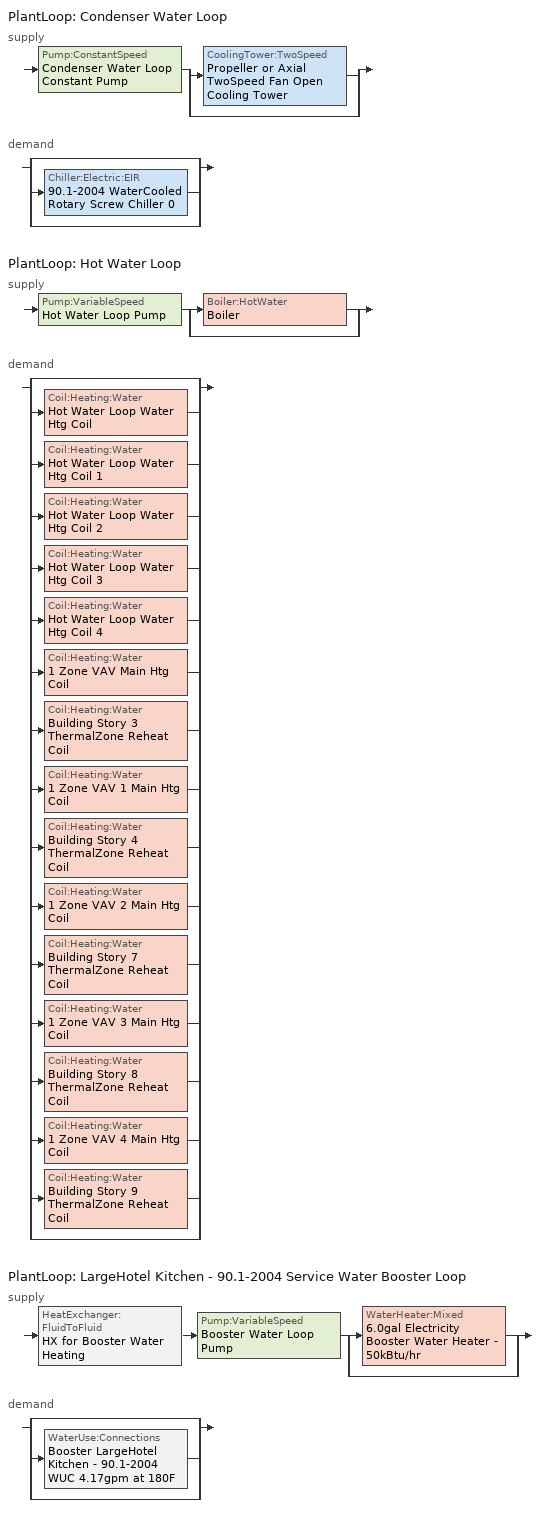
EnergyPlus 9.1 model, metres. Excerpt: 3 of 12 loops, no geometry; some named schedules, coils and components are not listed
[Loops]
PlantLoop 'Condenser Water Loop'
 supply: Pump:ConstantSpeed 'Condenser Water Loop Constant Pump' > split
  | CoolingTower:TwoSpeed 'Propeller or Axial TwoSpeed Fan Open Cooling Tower'
  | bypass
 demand: split
  | bypass
  | Chiller:Electric:EIR '90.1-2004 WaterCooled  Rotary Screw Chiller 0'
  | bypass
PlantLoop 'Hot Water Loop'
 supply: Pump:VariableSpeed 'Hot Water Loop Pump' > split
  | Boiler:HotWater 'Boiler'
  | bypass
 demand: split
  | bypass
  | Coil:Heating:Water 'Hot Water Loop Water Htg Coil'
  | Coil:Heating:Water 'Hot Water Loop Water Htg Coil 1'
  | Coil:Heating:Water 'Hot Water Loop Water Htg Coil 2'
  | Coil:Heating:Water 'Hot Water Loop Water Htg Coil 3'
  | Coil:Heating:Water 'Hot Water Loop Water Htg Coil 4'
  | Coil:Heating:Water '1 Zone VAV Main Htg Coil'
  | Coil:Heating:Water 'Building Story 3 ThermalZone Reheat Coil'
  | Coil:Heating:Water '1 Zone VAV 1 Main Htg Coil'
  | Coil:Heating:Water 'Building Story 4 ThermalZone Reheat Coil'
  | Coil:Heating:Water '1 Zone VAV 2 Main Htg Coil'
  | Coil:Heating:Water 'Building Story 7 ThermalZone Reheat Coil'
  | Coil:Heating:Water '1 Zone VAV 3 Main Htg Coil'
  | Coil:Heating:Water 'Building Story 8 ThermalZone Reheat Coil'
  | Coil:Heating:Water '1 Zone VAV 4 Main Htg Coil'
  | Coil:Heating:Water 'Building Story 9 ThermalZone Reheat Coil'
  | bypass
PlantLoop 'LargeHotel Kitchen - 90.1-2004 Service Water Booster Loop'
 supply: HeatExchanger:FluidToFluid 'HX for Booster Water Heating' > Pump:VariableSpeed 'Booster Water Loop Pump' > split
  | WaterHeater:Mixed '6.0gal Electricity Booster Water Heater - 50kBtu/hr'
  | bypass
 demand: split
  | bypass
  | WaterUse:Connections 'Booster LargeHotel Kitchen - 90.1-2004 WUC 4.17gpm at 180F'
  | bypass
[ZoneControl:Thermostat] Control Object Type 1=ThermostatSetpoint:DualSetpoint
Name | Zone or ZoneList | Control Type Schedule | Control Name 1
Building Story 1 ThermalZone Thermostat | Building Story 1 ThermalZone | Building Story 1 ThermalZone Thermostat Schedule | Story Top Blended Space Type Thermostat
Building Story 10 ThermalZone Thermostat | Building Story 10 ThermalZone | Building Story 10 ThermalZone Thermostat Schedule | Story Mid8 Blended Space Type Thermostat
Building Story 2 ThermalZone Thermostat | Building Story 2 ThermalZone | Building Story 2 ThermalZone Thermostat Schedule | Story Mid6 Blended Space Type Thermostat
Building Story 5 ThermalZone Thermostat | Building Story 5 ThermalZone | Building Story 5 ThermalZone Thermostat Schedule | Story Mid7 Blended Space Type Thermostat
Building Story 6 ThermalZone Thermostat | Building Story 6 ThermalZone | Building Story 6 ThermalZone Thermostat Schedule | Story Mid5 Blended Space Type Thermostat
[ThermostatSetpoint:DualSetpoint] Heating Setpoint Temperature Schedule=HotelLarge HTGSETP_SCH; Cooling Setpoint Temperature Schedule=HotelLarge CLGSETP_SCH
Story Top Blended Space Type Thermostat; Story Mid8 Blended Space Type Thermostat; Story Mid6 Blended Space Type Thermostat; Story Mid7 Blended Space Type Thermostat; Story Mid5 Blended Space Type Thermostat
[ZoneHVAC:PackagedTerminalAirConditioner] Availability Schedule=Always On Discrete; Cooling Supply Air Flow Rate {m3/s}=Autosize; Heating Supply Air Flow Rate {m3/s}=Autosize; No Load Supply Air Flow Rate {m3/s}=Autosize; Cooling Outdoor Air Flow Rate {m3/s}=Autosize; Heating Outdoor Air Flow Rate {m3/s}=Autosize; No Load Outdoor Air Flow Rate {m3/s}=Autosize; Fan Placement=DrawThrough; Supply Air Fan Operating Mode Schedule=Always On Discrete
Name | Supply Air Fan | Heating Coil | Cooling Coil
Building Story 1 ThermalZone PTAC | Building Story 1 ThermalZone PTAC Fan | Hot Water Loop Water Htg Coil | Building Story 1 ThermalZone PTAC 1spd DX AC Clg Coil
Building Story 10 ThermalZone PTAC | Building Story 10 ThermalZone PTAC Fan | Hot Water Loop Water Htg Coil 1 | Building Story 10 ThermalZone PTAC 1spd DX AC Clg Coil
Building Story 2 ThermalZone PTAC | Building Story 2 ThermalZone PTAC Fan | Hot Water Loop Water Htg Coil 2 | Building Story 2 ThermalZone PTAC 1spd DX AC Clg Coil
Building Story 5 ThermalZone PTAC | Building Story 5 ThermalZone PTAC Fan | Hot Water Loop Water Htg Coil 3 | Building Story 5 ThermalZone PTAC 1spd DX AC Clg Coil
Building Story 6 ThermalZone PTAC | Building Story 6 ThermalZone PTAC Fan | Hot Water Loop Water Htg Coil 4 | Building Story 6 ThermalZone PTAC 1spd DX AC Clg Coil
[Fan:ConstantVolume] Availability Schedule=Always On Discrete; Fan Total Efficiency=0.52; Pressure Rise {Pa}=331.288; Maximum Flow Rate {m3/s}=AutoSize; Motor Efficiency=0.8; Motor In Airstream Fraction=1
Building Story 1 ThermalZone PTAC Fan; Building Story 10 ThermalZone PTAC Fan; Building Story 2 ThermalZone PTAC Fan; Building Story 5 ThermalZone PTAC Fan; Building Story 6 ThermalZone PTAC Fan
[Coil:Heating:Water] Availability Schedule=Always On Discrete; U-Factor Times Area Value {W/K}=Autosize; Maximum Water Flow Rate {m3/s}=Autosize; Performance Input Method=UFactorTimesAreaAndDesignWaterFlowRate; Rated Capacity {W}=Autosize; Rated Inlet Water Temperature {C}=82.2222; Rated Outlet Water Temperature {C}=71.1111; Rated Ratio for Air and Water Convection=0.5
Name | Rated Inlet Air Temperature {C} | Rated Outlet Air Temperature {C}
Hot Water Loop Water Htg Coil; Hot Water Loop Water Htg Coil 1; Hot Water Loop Water Htg Coil 2; Hot Water Loop Water Htg Coil 3; Hot Water Loop Water Htg Coil 4 | 16.6 | 32.2
Building Story 3 ThermalZone Reheat Coil; Building Story 4 ThermalZone Reheat Coil; Building Story 7 ThermalZone Reheat Coil; Building Story 8 ThermalZone Reheat Coil; Building Story 9 ThermalZone Reheat Coil | 12.7778 | 40
[Coil:Cooling:DX:SingleSpeed] Availability Schedule=Always On Discrete; Gross Rated Total Cooling Capacity {W}=Autosize; Gross Rated Sensible Heat Ratio=Autosize; Gross Rated Cooling COP {W/W}=3; Rated Air Flow Rate {m3/s}=Autosize; Rated Evaporator Fan Power Per Volume Flow Rate {W/(m3/s)}=773.3; Condenser Type=AirCooled; Evaporative Condenser Effectiveness=0; Evaporative Condenser Air Flow Rate {m3/s}=Autosize; Evaporative Condenser Pump Rated Power Consumption {W}=Autosize; Crankcase Heater Capacity {W}=0; Maximum Outdoor Dry-Bulb Temperature for Crankcase Heater Operation {C}=0; Basin Heater Capacity {W/K}=0; Basin Heater Setpoint Temperature {C}=10
Name | Total Cooling Capacity Function of Temperature Curve | Total Cooling Capacity Function of Flow Fraction Curve | Energy Input Ratio Function of Temperature Curve | Energy Input Ratio Function of Flow Fraction Curve | Part Load Fraction Correlation Curve
Building Story 1 ThermalZone PTAC 1spd DX AC Clg Coil | Curve Biquadratic 3 | Curve Quadratic 4 | Curve Biquadratic 4 | Curve Quadratic 5 | Curve Quadratic 6
Building Story 10 ThermalZone PTAC 1spd DX AC Clg Coil | Curve Biquadratic 7 | Curve Quadratic 10 | Curve Biquadratic 8 | Curve Quadratic 11 | Curve Quadratic 12
Building Story 2 ThermalZone PTAC 1spd DX AC Clg Coil | Curve Biquadratic 11 | Curve Quadratic 16 | Curve Biquadratic 12 | Curve Quadratic 17 | Curve Quadratic 18
Building Story 5 ThermalZone PTAC 1spd DX AC Clg Coil | Curve Biquadratic 15 | Curve Quadratic 22 | Curve Biquadratic 16 | Curve Quadratic 23 | Curve Quadratic 24
Building Story 6 ThermalZone PTAC 1spd DX AC Clg Coil | Curve Biquadratic 19 | Curve Quadratic 28 | Curve Biquadratic 20 | Curve Quadratic 29 | Curve Quadratic 30
[Zone equipment]
Building Story 1 ThermalZone: Building Story 1 ThermalZone PTAC
Building Story 10 ThermalZone: Building Story 10 ThermalZone PTAC
Building Story 2 ThermalZone: Building Story 2 ThermalZone PTAC
Building Story 5 ThermalZone: Building Story 5 ThermalZone PTAC
Building Story 6 ThermalZone: Building Story 6 ThermalZone PTAC
[Sizing:Zone] Zone Cooling Design Supply Air Temperature Input Method=SupplyAirTemperature; Zone Cooling Design Supply Air Temperature {C}=13.8889; Zone Cooling Design Supply Air Temperature Difference {deltaC}=11.11; Zone Heating Design Supply Air Temperature Input Method=SupplyAirTemperature; Zone Heating Design Supply Air Temperature {C}=50; Zone Heating Design Supply Air Temperature Difference {deltaC}=11.11; Zone Cooling Design Supply Air Humidity Ratio {kgWater/kgDryAir}=0.008; Zone Heating Design Supply Air Humidity Ratio {kgWater/kgDryAir}=0.008; Cooling Design Air Flow Method=DesignDay; Cooling Design Air Flow Rate {m3/s}=0; Cooling Minimum Air Flow per Zone Floor Area {m3/s-m2}=0.000762; Cooling Minimum Air Flow {m3/s}=0; Cooling Minimum Air Flow Fraction=0; Heating Design Air Flow Method=DesignDay; Heating Design Air Flow Rate {m3/s}=0; Heating Maximum Air Flow per Zone Floor Area {m3/s-m2}=0.002032; Heating Maximum Air Flow {m3/s}=0.141576; Heating Maximum Air Flow Fraction=0.3; Account for Dedicated Outdoor Air System=No
Name | Design Specification Outdoor Air Object | Design Specification Zone Air Distribution Object
Building Story 1 ThermalZone | Blended OA 9 | Building Story 1 ThermalZone Design Spec Zone Air Dist
Building Story 10 ThermalZone | Blended OA 8 | Building Story 10 ThermalZone Design Spec Zone Air Dist
Building Story 2 ThermalZone | Blended OA 6 | Building Story 2 ThermalZone Design Spec Zone Air Dist
Building Story 5 ThermalZone | Blended OA 7 | Building Story 5 ThermalZone Design Spec Zone Air Dist
Building Story 6 ThermalZone | Blended OA 5 | Building Story 6 ThermalZone Design Spec Zone Air Dist
[DesignSpecification:ZoneAirDistribution] Zone Air Distribution Effectiveness in Cooling Mode=1; Zone Air Distribution Effectiveness in Heating Mode=1
Building Story 1 ThermalZone Design Spec Zone Air Dist; Building Story 10 ThermalZone Design Spec Zone Air Dist; Building Story 2 ThermalZone Design Spec Zone Air Dist; Building Story 5 ThermalZone Design Spec Zone Air Dist; Building Story 6 ThermalZone Design Spec Zone Air Dist
[DesignSpecification:OutdoorAir] Outdoor Air Method=Sum; Outdoor Air Flow per Zone {m3/s}=0; Outdoor Air Flow Air Changes per Hour {1/hr}=0
Name | Outdoor Air Flow per Person {m3/s-person} | Outdoor Air Flow per Zone Floor Area {m3/s-m2}
Blended OA 9; Blended OA 8; Blended OA 6; Blended OA 7 | 0.00707921 | 0
Blended OA 5 | 0.00700775 | 8.922e-06
[SetpointManager:Scheduled] Control Variable=Temperature
Name | Schedule | Setpoint Node or NodeList
Hot Water Loop Setpoint Manager | Hot Water Loop Temp - 180F | Hot Water Loop Supply Outlet Node
Hot water booster setpoint manager | Service Water Booster Temp - 180.00000000000006F | LargeHotel Kitchen - 90.1-2004 Service Water Booster Loop Supply Outlet Node
[PlantLoop] Fluid Type=Water; Maximum Loop Flow Rate {m3/s}=Autosize; Minimum Loop Flow Rate {m3/s}=0; Plant Loop Volume {m3}=Autocalculate; Load Distribution Scheme=Optimal; Plant Loop Demand Calculation Scheme=SingleSetpoint
Name | Plant Equipment Operation Scheme | Maximum Loop Temperature {C} | Minimum Loop Temperature {C}
Condenser Water Loop | Condenser Water Loop Operation Schemes | 80 | 5
Hot Water Loop | Hot Water Loop Operation Schemes | 100 | 10
LargeHotel Kitchen - 90.1-2004 Service Water Booster Loop | LargeHotel Kitchen - 90.1-2004 Service Water Booster Loop Operation Schemes | 100 | 0
[Sizing:Plant] Sizing Option=NonCoincident; Zone Timesteps in Averaging Window=1; Coincident Sizing Factor Mode=None
Name | Loop Type | Design Loop Exit Temperature {C} | Loop Design Temperature Difference {deltaC}
Condenser Water Loop | Condenser | 29.4444 | 5.55556
Hot Water Loop | Heating | 82.2222 | 11.1111
LargeHotel Kitchen - 90.1-2004 Service Water Booster Loop | Heating | 82.2222 | 5
[Pump:ConstantSpeed]
Condenser Water Loop Constant Pump: Design Flow Rate {m3/s}=Autosize; Design Pump Head {Pa}=148557; Design Power Consumption {W}=Autosize; Motor Efficiency=0.9; Fraction of Motor Inefficiencies to Fluid Stream=0; Pump Control Type=Intermittent; Design Power Sizing Method=PowerPerFlowPerPressure; Design Electric Power per Unit Flow Rate {W/(m3/s)}=348701.1; Design Shaft Power per Unit Flow Rate per Unit Head=1.28205
[Pump:VariableSpeed] Design Maximum Flow Rate {m3/s}=Autosize; Fraction of Motor Inefficiencies to Fluid Stream=0; Coefficient 1 of the Part Load Performance Curve=0; Coefficient 2 of the Part Load Performance Curve=1; Coefficient 3 of the Part Load Performance Curve=0; Coefficient 4 of the Part Load Performance Curve=0; Design Minimum Flow Rate {m3/s}=0; Skin Loss Radiative Fraction=0.5; Design Power Sizing Method=PowerPerFlowPerPressure; Design Electric Power per Unit Flow Rate {W/(m3/s)}=348701.1; Design Shaft Power per Unit Flow Rate per Unit Head=1.28205; Design Minimum Flow Rate Fraction=0
Name | Design Pump Head {Pa} | Design Power Consumption {W} | Motor Efficiency | Pump Control Type
Hot Water Loop Pump | 179344 | Autosize | 0.9 | Intermittent
Booster Water Loop Pump | 0 | 0 | 1 | Continuous
[PlantEquipmentOperationSchemes] Control Scheme Schedule Name 1=Always On Discrete
Name | Control Scheme Object Type 1 | Control Scheme Name 1
Condenser Water Loop Operation Schemes | PlantEquipmentOperation:CoolingLoad | Condenser Water Loop Cooling Operation Scheme
Hot Water Loop Operation Schemes | PlantEquipmentOperation:HeatingLoad | Hot Water Loop Heating Operation Scheme
LargeHotel Kitchen - 90.1-2004 Service Water Booster Loop Operation Schemes | PlantEquipmentOperation:HeatingLoad | LargeHotel Kitchen - 90.1-2004 Service Water Booster Loop Heating Operation Scheme
[PlantEquipmentOperation:CoolingLoad]
Condenser Water Loop Cooling Operation Scheme: Load Range Lower Limit 1 {W}=0; Load Range Upper Limit 1 {W}=1000000000; Range Equipment List Name 1=Condenser Water Loop Cooling Equipment List
[PlantEquipmentList]
Condenser Water Loop Cooling Equipment List: CoolingTower:TwoSpeed, Propeller or Axial TwoSpeed Fan Open Cooling Tower
Hot Water Loop Heating Equipment List: Boiler:HotWater, Boiler
LargeHotel Kitchen - 90.1-2004 Service Water Booster Loop Heating Equipment List: HeatExchanger:FluidToFluid, HX for Booster Water Heating, WaterHeater:Mixed, 6.0gal Electricity Booster Water Heater - 50kBtu/hr
[CoolingTower:TwoSpeed]
Propeller or Axial TwoSpeed Fan Open Cooling Tower: Design Water Flow Rate {m3/s}=Autosize; High Fan Speed Air Flow Rate {m3/s}=Autosize; High Fan Speed Fan Power {W}=Autosize; High Fan Speed U-Factor Times Area Value {W/K}=Autosize; Low Fan Speed Air Flow Rate {m3/s}=Autocalculate; Low Fan Speed Air Flow Rate Sizing Factor=0.5; Low Fan Speed Fan Power {W}=Autocalculate; Low Fan Speed Fan Power Sizing Factor=0.16; Low Fan Speed U-Factor Times Area Value {W/K}=Autocalculate; Low Fan Speed U-Factor Times Area Sizing Factor=0.6; Free Convection Regime Air Flow Rate {m3/s}=0; Free Convection Regime Air Flow Rate Sizing Factor=0.1; Free Convection Regime U-Factor Times Area Value {W/K}=0; Free Convection U-Factor Times Area Value Sizing Factor=0.1; Performance Input Method=UFactorTimesAreaAndDesignWaterFlowRate; Heat Rejection Capacity and Nominal Capacity Sizing Ratio=1.25; Low Speed Nominal Capacity Sizing Factor=0.5; Free Convection Nominal Capacity Sizing Factor=0.1; Design Inlet Air Dry-Bulb Temperature {C}=25.6; Design Inlet Air Wet-Bulb Temperature {C}=25.6; Design Approach Temperature {deltaC}=Autosize; Design Range Temperature {deltaC}=Autosize; Basin Heater Capacity {W/K}=0; Basin Heater Setpoint Temperature {C}=2; Evaporation Loss Factor {percent/K}=0.2; Drift Loss Percent {percent}=0.008; Blowdown Concentration Ratio=3; Number of Cells=1; Cell Control=MinimalCell; Cell Minimum  Water Flow Rate Fraction=0.33; Cell Maximum Water Flow Rate Fraction=2.5; Sizing Factor=1
[SetpointManager:FollowOutdoorAirTemperature]
Condenser Water Loop Setpoint Manager Follow OATwb with 7.0F Approach: Control Variable=Temperature; Reference Temperature Type=OutdoorAirWetBulb; Offset Temperature Difference {deltaC}=3.88889; Maximum Setpoint Temperature {C}=29.4444; Minimum Setpoint Temperature {C}=21.1111; Setpoint Node or NodeList=Condenser Water Loop Supply Outlet Node
[Boiler:HotWater]
Boiler: Fuel Type=NaturalGas; Nominal Capacity {W}=Autosize; Nominal Thermal Efficiency=0.78; Efficiency Curve Temperature Evaluation Variable=LeavingBoiler; Design Water Flow Rate {m3/s}=Autosize; Minimum Part Load Ratio=0; Maximum Part Load Ratio=1.2; Optimum Part Load Ratio=1; Water Outlet Upper Temperature Limit {C}=95; Boiler Flow Mode=LeavingSetpointModulated; Parasitic Electric Load {W}=0; Sizing Factor=1
[PlantEquipmentOperation:HeatingLoad] Load Range Lower Limit 1 {W}=0; Load Range Upper Limit 1 {W}=1000000000
Name | Range Equipment List Name 1
Hot Water Loop Heating Operation Scheme | Hot Water Loop Heating Equipment List
LargeHotel Kitchen - 90.1-2004 Service Water Booster Loop Heating Operation Scheme | LargeHotel Kitchen - 90.1-2004 Service Water Booster Loop Heating Equipment List
[HeatExchanger:FluidToFluid]
HX for Booster Water Heating: Loop Demand Side Design Flow Rate {m3/s}=Autosize; Loop Supply Side Design Flow Rate {m3/s}=Autosize; Heat Exchange Model Type=Ideal; Heat Exchanger U-Factor Times Area Value {W/K}=Autosize; Control Type=UncontrolledOn; Minimum Temperature Difference to Activate Heat Exchanger {deltaC}=0.01; Heat Transfer Metering End Use Type=LoopToLoop; Component Override Cooling Control Temperature Mode=Loop; Sizing Factor=1; Operation Minimum Temperature Limit {C}=0; Operation Maximum Temperature Limit {C}=100
[WaterHeater:Mixed]
6.0gal Electricity Booster Water Heater - 50kBtu/hr: Tank Volume {m3}=0.0227125; Setpoint Temperature Schedule=Service Water Booster Temp - 180.00000000000006F; Deadband Temperature Difference {deltaC}=2; Maximum Temperature Limit {C}=82.2222; Heater Control Type=Cycle; Heater Maximum Capacity {W}=14775.4; Heater Ignition Minimum Flow Rate {m3/s}=0; Heater Ignition Delay {s}=0; Heater Fuel Type=Electricity; Heater Thermal Efficiency=1; Off Cycle Parasitic Fuel Consumption Rate {W}=0; Off Cycle Parasitic Fuel Type=Electricity; Off Cycle Parasitic Heat Fraction to Tank=0.8; On Cycle Parasitic Fuel Consumption Rate {W}=0; On Cycle Parasitic Fuel Type=Electricity; On Cycle Parasitic Heat Fraction to Tank=0; Ambient Temperature Indicator=Schedule; Ambient Temperature Schedule=Water Heater Ambient Temp Schedule - 71.6; Off Cycle Loss Coefficient to Ambient Temperature {W/K}=1.053; Off Cycle Loss Fraction to Zone=1; On Cycle Loss Coefficient to Ambient Temperature {W/K}=1.053; On Cycle Loss Fraction to Zone=1; Use Side Effectiveness=1; Source Side Effectiveness=1; Use Side Design Flow Rate {m3/s}=Autosize; Source Side Design Flow Rate {m3/s}=Autosize; Indirect Water Heating Recovery Time {hr}=1.5; Source Side Flow Control Mode=IndirectHeatPrimarySetpoint
[WaterUse:Connections]
Booster LargeHotel Kitchen - 90.1-2004 WUC 4.17gpm at 180F: Water Use Equipment Name 1=Booster LargeHotel Kitchen - 90.1-2004 Service Water Use 4.17gpm at 180F
[WaterUse:Equipment]
Booster LargeHotel Kitchen - 90.1-2004 Service Water Use 4.17gpm at 180F: Peak Flow Rate {m3/s}=0.000262959; Flow Rate Fraction Schedule=HotelLarge BLDG_SWH_SCH; Target Temperature Schedule=Mixed Water At Faucet Temp - 180F; Sensible Fraction Schedule=Fraction Sensible - 0.2; Latent Fraction Schedule=Fraction Latent - 0.05
[Schedule:Compact]
Building Story 1 ThermalZone Thermostat Schedule; Building Story 10 ThermalZone Thermostat Schedule; Building Story 2 ThermalZone Thermostat Schedule; Building Story 5 ThermalZone Thermostat Schedule; Building Story 6 ThermalZone Thermostat Schedule: Through: 12/31, For: AllDays, Until: 24:00, 4
[Schedule:Week:Daily]
Fraction Sensible - 0.2 Week Rule - Jan1-Dec31: Fraction Sensible - 0.2 Default, Fraction Sensible - 0.2 Default, Fraction Sensible - 0.2 Default, Fraction Sensible - 0.2 Default, Fraction Sensible - 0.2 Default, Fraction Sensible - 0.2 Default, Fraction Sensible - 0.2 Default, Fraction Sensible - 0.2 Default, Fraction Sensible - 0.2 Default, Fraction Sensible - 0.2 Default, Fraction Sensible - 0.2 Default, Fraction Sensible - 0.2 Default
Hot Water Loop Temp - 180F Week Rule - Jan1-Dec31: Hot Water Loop Temp - 180F Default, Hot Water Loop Temp - 180F Default, Hot Water Loop Temp - 180F Default, Hot Water Loop Temp - 180F Default, Hot Water Loop Temp - 180F Default, Hot Water Loop Temp - 180F Default, Hot Water Loop Temp - 180F Default, Hot Water Loop Temp - 180F Default, Hot Water Loop Temp - 180F Default, Hot Water Loop Temp - 180F Default, Hot Water Loop Temp - 180F Default, Hot Water Loop Temp - 180F Default
HotelLarge BLDG_SWH_SCH Week Rule - Jan1-Dec31: HotelLarge BLDG_SWH_SCH Default, HotelLarge BLDG_SWH_SCH SmrDsn|Wkdy Day, HotelLarge BLDG_SWH_SCH SmrDsn|Wkdy Day, HotelLarge BLDG_SWH_SCH SmrDsn|Wkdy Day, HotelLarge BLDG_SWH_SCH SmrDsn|Wkdy Day, HotelLarge BLDG_SWH_SCH SmrDsn|Wkdy Day, HotelLarge BLDG_SWH_SCH WntrDsn|Sat Day, HotelLarge BLDG_SWH_SCH Default, HotelLarge BLDG_SWH_SCH Summer Design Day, HotelLarge BLDG_SWH_SCH Winter Design Day, HotelLarge BLDG_SWH_SCH Default, HotelLarge BLDG_SWH_SCH Default
Mixed Water At Faucet Temp - 180F Week Rule - Jan1-Dec31: Mixed Water At Faucet Temp - 180F Default, Mixed Water At Faucet Temp - 180F Default, Mixed Water At Faucet Temp - 180F Default, Mixed Water At Faucet Temp - 180F Default, Mixed Water At Faucet Temp - 180F Default, Mixed Water At Faucet Temp - 180F Default, Mixed Water At Faucet Temp - 180F Default, Mixed Water At Faucet Temp - 180F Default, Mixed Water At Faucet Temp - 180F Default, Mixed Water At Faucet Temp - 180F Default, Mixed Water At Faucet Temp - 180F Default, Mixed Water At Faucet Temp - 180F Default
Service Water Booster Temp - 180.00000000000006F Week Rule - Jan1-Dec31: Service Water Booster Temp - 180.00000000000006F Default, Service Water Booster Temp - 180.00000000000006F Default, Service Water Booster Temp - 180.00000000000006F Default, Service Water Booster Temp - 180.00000000000006F Default, Service Water Booster Temp - 180.00000000000006F Default, Service Water Booster Temp - 180.00000000000006F Default, Service Water Booster Temp - 180.00000000000006F Default, Service Water Booster Temp - 180.00000000000006F Default, Service Water Booster Temp - 180.00000000000006F Default, Service Water Booster Temp - 180.00000000000006F Default, Service Water Booster Temp - 180.00000000000006F Default, Service Water Booster Temp - 180.00000000000006F Default
Water Heater Ambient Temp Schedule - 71.6 Week Rule - Jan1-Dec31: Water Heater Ambient Temp Schedule - 71.6 Default, Water Heater Ambient Temp Schedule - 71.6 Default, Water Heater Ambient Temp Schedule - 71.6 Default, Water Heater Ambient Temp Schedule - 71.6 Default, Water Heater Ambient Temp Schedule - 71.6 Default, Water Heater Ambient Temp Schedule - 71.6 Default, Water Heater Ambient Temp Schedule - 71.6 Default, Water Heater Ambient Temp Schedule - 71.6 Default, Water Heater Ambient Temp Schedule - 71.6 Default, Water Heater Ambient Temp Schedule - 71.6 Default, Water Heater Ambient Temp Schedule - 71.6 Default, Water Heater Ambient Temp Schedule - 71.6 Default
[Schedule:Year]
HotelLarge HTGSETP_SCH: HotelLarge HTGSETP_SCH Week Rule - Jan1-Dec31, 1, 1, 12, 31
HotelLarge CLGSETP_SCH: HotelLarge CLGSETP_SCH Week Rule - Jan1-Dec31, 1, 1, 12, 31
Fraction Latent - 0.05: Fraction Latent - 0.05 Week Rule - Jan1-Dec31, 1, 1, 12, 31
Fraction Sensible - 0.2: Fraction Sensible - 0.2 Week Rule - Jan1-Dec31, 1, 1, 12, 31
Hot Water Loop Temp - 180F: Hot Water Loop Temp - 180F Week Rule - Jan1-Dec31, 1, 1, 12, 31
HotelLarge BLDG_SWH_SCH: HotelLarge BLDG_SWH_SCH Week Rule - Jan1-Dec31, 1, 1, 12, 31
Mixed Water At Faucet Temp - 180F: Mixed Water At Faucet Temp - 180F Week Rule - Jan1-Dec31, 1, 1, 12, 31
Service Water Booster Temp - 180.00000000000006F: Service Water Booster Temp - 180.00000000000006F Week Rule - Jan1-Dec31, 1, 1, 12, 31
Water Heater Ambient Temp Schedule - 71.6: Water Heater Ambient Temp Schedule - 71.6 Week Rule - Jan1-Dec31, 1, 1, 12, 31
[Schedule:Constant]
Always On Discrete: Hourly Value=1
[Curve:Biquadratic] Minimum Value of x {BasedOnField A2}=12.77778; Maximum Value of x {BasedOnField A2}=23.88889; Minimum Value of y {BasedOnField A3}=23.88889; Maximum Value of y {BasedOnField A3}=46.11111
Name | Coefficient1 Constant | Coefficient2 x | Coefficient3 x**2 | Coefficient4 y | Coefficient5 y**2 | Coefficient6 x*y
Curve Biquadratic 3; Curve Biquadratic 7; Curve Biquadratic 11; Curve Biquadratic 15; Curve Biquadratic 19 | 0.942588 | 0.00954335 | 0.00068377 | -0.0110427 | 5.249e-06 | -9.72e-06
Curve Biquadratic 4; Curve Biquadratic 8; Curve Biquadratic 12; Curve Biquadratic 16; Curve Biquadratic 20 | 0.342414 | 0.034885 | -0.0006237 | 0.00497722 | 0.000437951 | -0.000728028
[Curve:Quadratic]
Name | Coefficient1 Constant | Coefficient2 x | Coefficient3 x**2 | Minimum Value of x {BasedOnField A2} | Maximum Value of x {BasedOnField A2} | Minimum Curve Output {BasedOnField A3} | Maximum Curve Output {BasedOnField A3}
Curve Quadratic 4; Curve Quadratic 10; Curve Quadratic 16; Curve Quadratic 22; Curve Quadratic 28 | 0.8 | 0.2 | 0 | 0.5 | 1.5
Curve Quadratic 5; Curve Quadratic 11; Curve Quadratic 17; Curve Quadratic 23; Curve Quadratic 29 | 1.1552 | -0.1808 | 0.0256 | 0.5 | 1.5
Curve Quadratic 6; Curve Quadratic 12; Curve Quadratic 18; Curve Quadratic 24; Curve Quadratic 30 | 0.85 | 0.15 | 0 | 0 | 1 | 0.7 | 1
